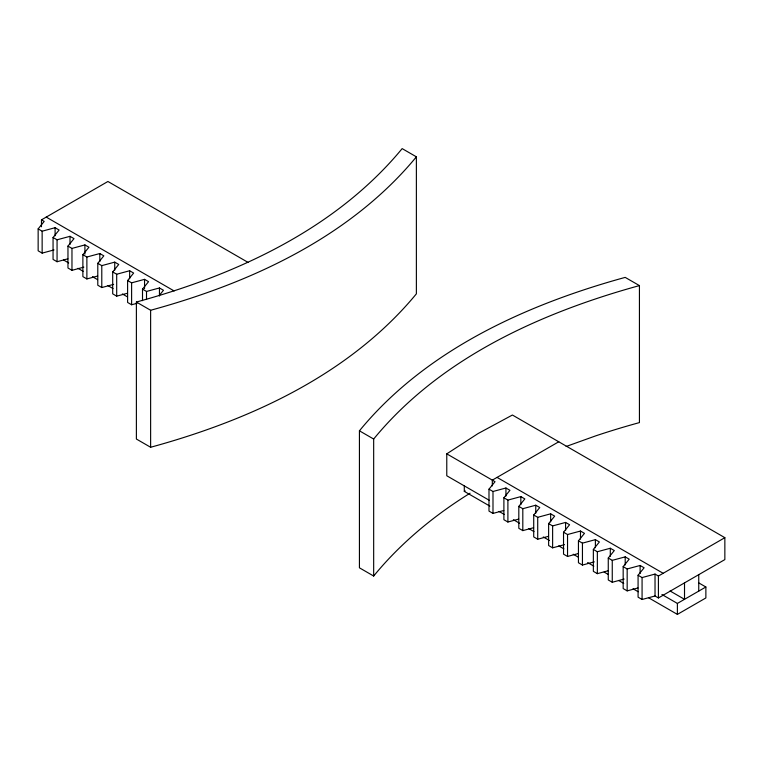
<?xml version="1.0" encoding="UTF-8"?>
<svg xmlns="http://www.w3.org/2000/svg" width="763" height="763" viewBox="0 0 763 763"><rect width="100%" height="100%" fill="white"/><g stroke="black" fill="none" stroke-linecap="round" stroke-linejoin="round"><path stroke-width="1.14" d="M54.02 249.921L42.146 253.116L38.15 250.808L38.15 228.89L44.187 221.413L41.469 219.849L41.469 226.773M67.85 258.819L57.063 261.728L53.057 259.41L53.057 237.493L59.094 230.025L55.098 227.708L42.146 231.199L38.15 228.89M83.835 267.136L71.97 270.331L67.964 268.023L67.964 246.106L74.001 238.628L70.005 236.32L57.063 239.801L53.057 237.493M97.664 276.034L86.877 278.943L82.881 276.626L82.881 254.708L88.918 247.241L84.912 244.923L71.97 248.414L67.964 246.106M113.649 284.351L101.784 287.546L97.788 285.238L97.788 263.321L103.825 255.843L99.819 253.535L86.877 257.017L82.881 254.708M127.488 293.25L116.691 296.158L112.695 293.841L112.695 271.924L118.732 264.456L114.736 262.138L101.784 265.629L97.788 263.321M136.997 303.312L131.608 304.761L127.602 302.453L127.602 280.536L133.639 273.059L129.643 270.751L116.691 274.232L112.695 271.924M142.509 300.679L142.509 289.139L148.547 281.671L144.55 279.353L131.608 282.844L127.602 280.536M159.438 295.262L163.463 290.274L159.457 287.966L146.515 291.447L142.509 289.139M488.988 489.178L495.025 481.701L446.775 453.851L478.077 433.556L512.412 415.024L724.85 537.677L724.85 559.594L658.412 597.954L655.026 595.998L642.074 599.48L638.078 597.171L638.078 575.254L644.115 567.777L640.119 565.469L627.167 568.96L623.171 566.642L629.208 559.174L625.202 556.866L612.26 560.347L608.264 558.039L614.301 550.562L610.295 548.254L597.353 551.744L593.356 549.427L599.384 541.959L595.388 539.651L582.446 543.132L578.44 540.824L584.477 533.347L580.481 531.038L567.538 534.529L563.533 532.212L569.57 524.744L565.574 522.436L552.622 525.917L548.626 523.609L554.663 516.131L550.657 513.823L537.715 517.314L533.719 514.996L539.756 507.529L535.75 505.22L522.808 508.702L518.811 506.394L524.839 498.916L520.843 496.608L507.9 500.099L503.895 497.781L509.932 490.313L505.936 488.005L492.993 491.486L488.988 489.178L488.988 511.096L492.993 513.404L503.78 510.504M489.836 506.107L464.295 491.362L465.134 490.819M470.075 493.194C440.642 511.448 413.184 533.041 389.349 558.22A596.819 344.571 0 0 0 373.67 576.036L359.43 567.815L359.43 430.818A596.819 344.571 0 0 1 375.11 413.002C430.876 353.965 505.182 316.197 581.387 290.684A596.275 344.256 0 0 1 625.193 277.389L639.432 285.6L639.432 422.597A596.275 344.256 0 0 0 595.626 435.892L566.117 446.489M41.469 219.849L107.917 181.489L248.223 262.491M558.754 441.777L492.316 480.137L492.316 485.907M638.078 575.254L642.074 577.562L655.026 574.081L658.412 576.036L724.85 537.677M661.922 594.501L677.391 603.428L705.87 586.995L705.87 597.954L677.391 614.396L648.502 597.715M503.895 497.781L503.895 519.708L507.9 522.016L518.687 519.107M518.811 506.394L518.811 528.311L522.808 530.619L533.595 527.719M533.719 514.996L533.719 536.923L537.715 539.231L548.502 536.322M548.626 523.609L548.626 545.526L552.622 547.834L564.496 544.639M563.533 532.212L563.533 554.138L567.538 556.446L578.325 553.537M578.44 540.824L578.44 562.741L582.446 565.049L594.31 561.854M593.356 549.427L593.356 571.353L597.353 573.662L608.14 570.753M608.264 558.039L608.264 579.956L612.26 582.264L624.124 579.069M623.171 566.642L623.171 588.569L627.167 590.877L637.954 587.968M416.379 156.825L402.149 148.604A596.275 344.256 0 0 1 379.116 173.897C320.813 231.904 244.913 268.538 167.24 292.992A596.819 344.571 0 0 1 136.386 302.043L136.386 439.04L150.626 447.261A596.819 344.571 0 0 0 181.48 438.21C259.153 413.756 335.052 377.122 393.346 319.115A596.275 344.256 0 0 0 416.379 293.822L416.379 156.825A596.275 344.256 0 0 1 393.355 182.119C335.052 240.116 259.153 276.759 181.48 301.213A596.819 344.571 0 0 1 150.626 310.264L136.386 302.043M698.641 582.827L705.87 586.995M46.219 217.102L174.145 290.961M497.056 477.4L663.152 573.29M670.067 590.982L684.516 599.317L684.516 582.884M489.274 500.299L446.775 475.769L446.775 453.851M63.548 259.992L68.708 262.968M77.998 268.328L83.148 271.313M92.437 276.673L97.597 279.649M107.917 285.6L113.067 288.586M122.357 293.946L127.516 296.921M359.43 430.818L373.67 439.04L373.67 576.036M499.031 511.42L504.143 514.367M513.356 519.689L519.546 523.256M528.835 528.625L533.995 531.601M543.275 536.961L549.465 540.538M558.754 545.898L563.914 548.874M573.194 554.234L578.354 557.209M587.634 562.569L593.824 566.146M604.143 572.097L608.273 574.482M618.593 580.443L623.743 583.418M633.032 588.778L638.192 591.754M698.746 574.663L698.746 591.106M677.391 603.428L677.391 614.396M658.412 576.036L658.412 597.954M655.026 574.081L655.026 595.998M642.074 577.562L642.074 599.48M640.119 565.469L640.119 573.547M627.167 568.96L627.167 590.877M625.202 556.866L625.202 564.935M612.26 560.347L612.26 582.264M610.295 548.254L610.295 556.332M597.353 551.744L597.353 573.662M595.388 539.651L595.388 547.72M582.446 543.132L582.446 565.049M580.481 531.038L580.481 539.117M567.538 534.529L567.538 556.446M565.574 522.436L565.574 530.504M552.622 525.917L552.622 547.834M550.657 513.823L550.657 521.902M537.715 517.314L537.715 539.231M535.75 505.22L535.75 513.289M522.808 508.702L522.808 530.619M520.843 496.608L520.843 504.686M507.9 500.099L507.9 522.016M505.936 488.005L505.936 496.074M492.993 491.486L492.993 513.404M464.295 485.878L464.295 491.362M159.457 287.966L159.457 296.044M150.626 310.264L150.626 447.261M146.515 291.447L146.515 299.525M144.55 279.353L144.55 288.586M131.608 282.844L131.608 304.761M129.643 270.751L129.643 278.829M116.691 274.232L116.691 296.158M114.736 262.138L114.736 270.216M101.784 265.629L101.784 287.546M99.819 253.535L99.819 261.614M86.877 257.017L86.877 278.943M84.912 244.923L84.912 254.155M71.97 248.414L71.97 270.331M70.005 236.32L70.005 244.398M57.063 239.801L57.063 261.728M55.098 227.708L55.098 235.786M42.146 231.199L42.146 253.116M373.67 439.04A596.819 344.571 0 0 1 389.349 421.224C445.115 362.187 519.422 324.418 595.626 298.896A596.275 344.256 0 0 1 639.432 285.6"/></g></svg>
